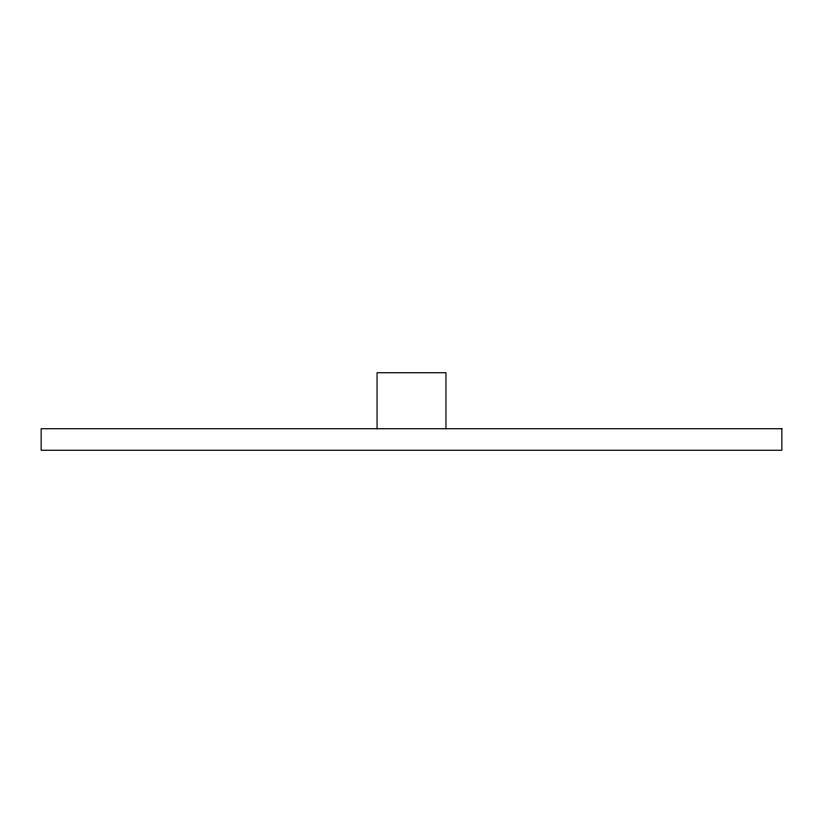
<?xml version="1.0" encoding="UTF-8"?>
<svg xmlns="http://www.w3.org/2000/svg" width="823" height="823" viewBox="0 0 823 823"><rect width="100%" height="100%" fill="white"/><g stroke="black" fill="none" stroke-linecap="round" stroke-linejoin="round"><path stroke-width="1.23" d="M445.953 428.721L445.953 372.737L377.047 372.737L377.047 428.721M781.85 428.721L41.15 428.721L41.15 450.263L781.85 450.263L781.85 428.721"/></g></svg>
